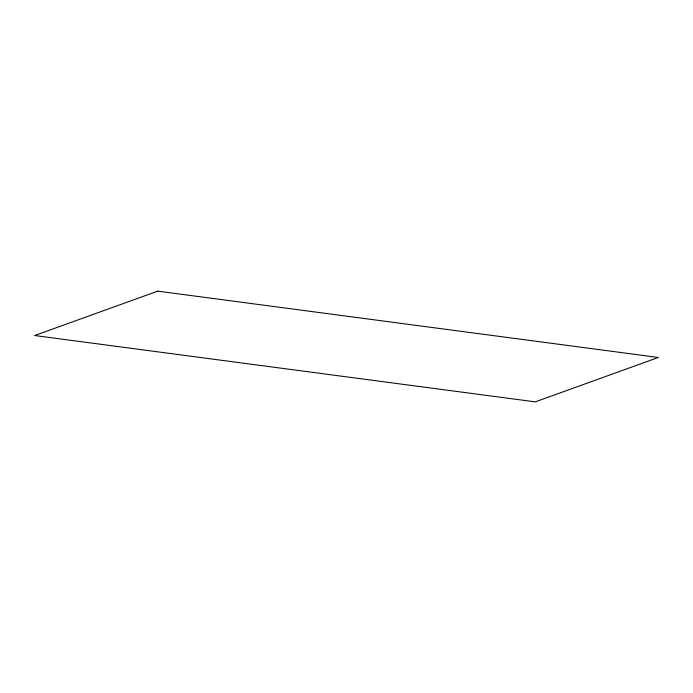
<?xml version="1.0" encoding="UTF-8"?>
<svg xmlns="http://www.w3.org/2000/svg" width="693" height="693" viewBox="0 0 693 693"><rect width="100%" height="100%" fill="white"/><g stroke="black" fill="none" stroke-linecap="round" stroke-linejoin="round"><path stroke-width="1.04" d="M157.735 291.138L34.65 335.525L535.265 401.862L658.35 357.475L157.735 291.138"/></g></svg>
